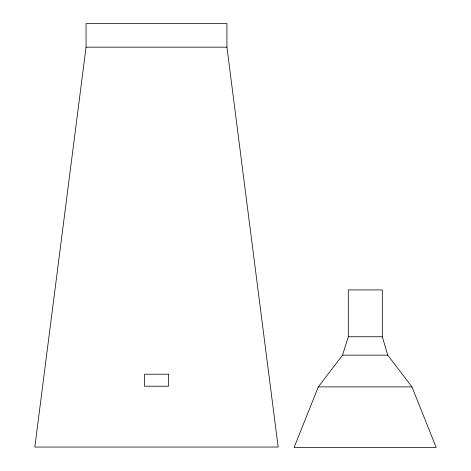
<?xml version="1.0" encoding="UTF-8"?>
<svg xmlns="http://www.w3.org/2000/svg" width="471" height="471" viewBox="0 0 471 471"><rect width="100%" height="100%" fill="white"/><g stroke="black" fill="none" stroke-linecap="round" stroke-linejoin="round"><path stroke-width="0.71" d="M86.052 47.165L34.825 447.05L278.155 447.05L226.928 47.165L226.928 23.55L86.052 23.55L86.052 47.165L226.928 47.165M342.523 355.152L348.299 336.741L348.299 289.918L382.317 289.918L382.317 336.741L387.745 355.152L411.96 386.891L436.175 447.45L294.098 447.45L318.314 386.891L342.523 355.152L387.745 355.152M348.299 336.741L382.317 336.741M318.314 386.891L411.96 386.891M168.494 374.209L144.485 374.209L144.485 386.22L168.494 386.22L168.494 374.209"/></g></svg>
